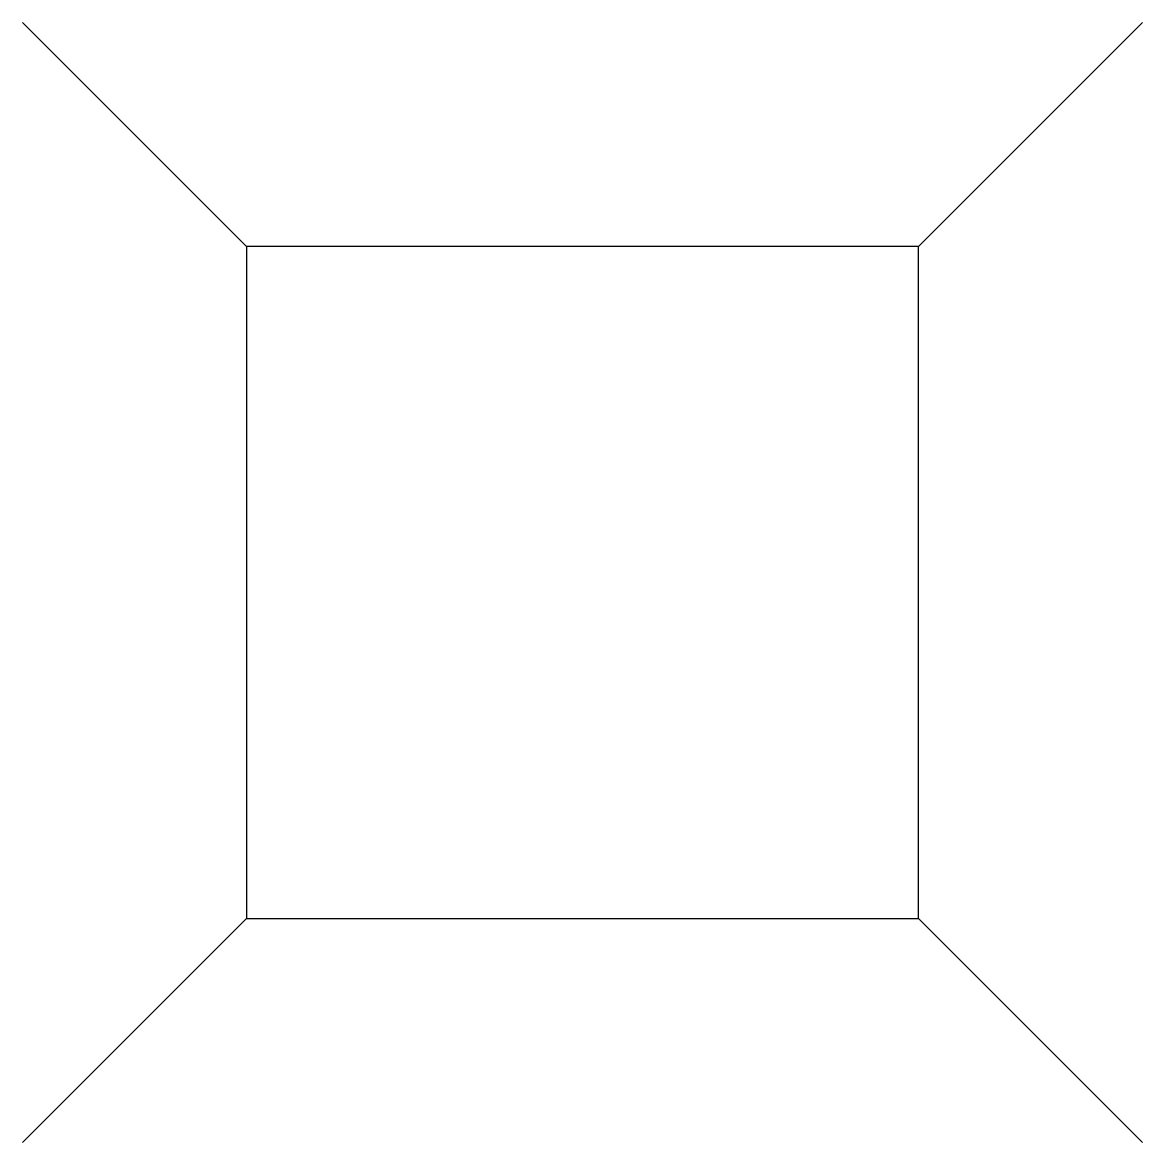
# Model space of a CAD drawing. Extents: x 5.25 to 7.75, y 1.5 to 4.
import ezdxf

# ---------------------------------------------------------------- set-up
doc = ezdxf.new("R2010")
doc.units = 0

msp = doc.modelspace()

# ---------------------------------------------------------------- linework, layer by layer
for p, q in [((5.25, 4), (5.75, 3.5)), ((7.25, 3.5), (7.75, 4)), ((5.75, 3.5), (5.75, 2)), ((7.25, 3.5), (5.75, 3.5)), ((7.25, 2), (7.25, 3.5)), ((5.75, 2), (5.25, 1.5)), ((5.75, 2), (7.25, 2)), ((7.25, 2), (7.75, 1.5))]:
    msp.add_line(p, q)

doc.saveas('drawing.dxf')
